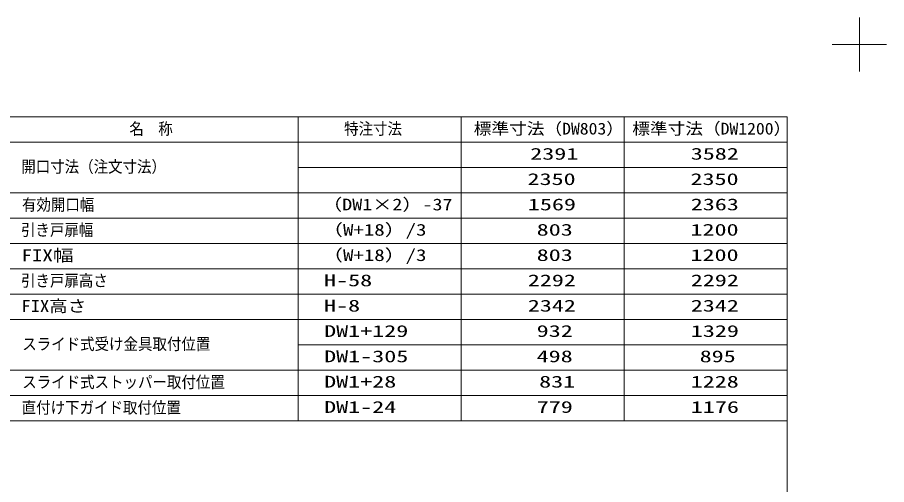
# Model space of a CAD drawing. Units: millimetres, scale not verified. Extents: x -6062 to 6062, y -3045 to 3045.
# Drawn here: x 87 to 2488, y 1753 to 3045 of the extents above; entities that cross this region are included whole.
import ezdxf
from ezdxf.enums import TextEntityAlignment as Align

# ---------------------------------------------------------------- set-up
doc = ezdxf.new("R2010")
doc.units = ezdxf.units.MM
doc.header["$LTSCALE"] = 20
doc.layers.add('0-5_1図面枠', color=7, linetype='Continuous', lineweight=9)
doc.styles.add('ＭＳ ゴシック', font='')
doc.styles.get('ＭＳ ゴシック').set_extended_font_data('MS Gothic')

# ---------------------------------------------------------------- blocks, each defined once
blk = doc.blocks.new('グループ-135')
at = {"layer": '0-5_1図面枠'}
for p, q in [((84000, 57900), (84000, 60900)), ((85500, 59400), (82500, 59400))]:
    blk.add_line(p, q, dxfattribs=at)
blk = doc.blocks.new('グループ-137')
at = {"layer": '0-5_1図面枠'}
blk.add_lwpolyline([(-80000, 55400), (80000, 55400), (80000, -55400), (-80000, -55400)], close=True, dxfattribs=at)
blk = doc.blocks.new('図面枠')
at = {"layer": '0-5_1図面枠'}
for name in ['グループ-135', 'グループ-137']:
    blk.add_blockref(name, (0, 0), dxfattribs=at)

msp = doc.modelspace()

# ---------------------------------------------------------------- linework, layer by layer
at = {"layer": '0-5_1図面枠'}
for p, q in [((862.5, 2770), (862.5, 1930)), ((1312.5, 2770), (1312.5, 1930)), ((1762.5, 2770), (1762.5, 1930)), ((2212.5, 2700), (-87.5, 2700)), ((2212.5, 2630), (862.5, 2630)), ((2212.5, 2560), (-87.5, 2560)), ((2212.5, 2490), (-87.5, 2490)), ((2212.5, 2420), (-87.5, 2420)), ((2212.5, 2420), (-87.5, 2420)), ((2212.5, 2350), (-87.5, 2350)), ((2212.5, 2350), (-87.5, 2350)), ((2212.5, 2280), (-87.5, 2280)), ((2212.5, 2280), (-87.5, 2280)), ((2212.5, 2210), (-87.5, 2210)), ((2212.5, 2140), (862.5, 2140)), ((2212.5, 2070), (-87.5, 2070)), ((2212.5, 2000), (-87.5, 2000))]:
    msp.add_line(p, q, dxfattribs=at)
msp.add_lwpolyline([(-87.5, 2770), (2212.5, 2770), (2212.5, 1930), (-87.5, 1930)], close=True, dxfattribs=at)

# ---------------------------------------------------------------- block references
at = {"layer": '0-5_1図面枠', "xscale": 0.05, "yscale": 0.05}
msp.add_blockref('図面枠', (-1787.5, 0), dxfattribs=at)

# ---------------------------------------------------------------- texts
at = {"layer": '0-5_1図面枠', "style": 'ＭＳ ゴシック'}
for s, width, p in [('名\u3000称', 0.9, (396.3, 2711.07)), ('特注寸法', 0.9, (989.42, 2711.15)), ('標準寸法（DW803）', 1.1, (1347.3, 2711.35)), ('標準寸法（DW1200）', 1.1, (1785, 2711.35)), ('2391', 1.5, (1503.37, 2641.74)), ('3582', 1.5, (1946.64, 2641.83)), ('開口寸法（注文寸法）', 0.9, (97.9, 2606.25)), ('2350', 1.5, (1495.86, 2571.74)), ('2350', 1.5, (1945.86, 2571.74)), ('有効開口幅', 0.9, (99.79, 2500.98)), ('（DW1×2）-37', 1.25, (928.67, 2501.64)), ('1569', 1.5, (1496.84, 2501.74)), ('2363', 1.5, (1946.64, 2501.83)), ('引き戸扉幅', 0.9, (97.12, 2431.35)), ('（W+18）/3', 1.3, (928.67, 2431.64)), ('803', 1.5, (1521.23, 2431.74)), ('1200', 1.5, (1945.86, 2431.74)), ('FIX幅', 1.3, (98.64, 2361.07)), ('（W+18）/3', 1.3, (928.67, 2361.64)), ('803', 1.5, (1521.23, 2361.74)), ('1200', 1.5, (1945.86, 2361.74)), ('引き戸扉高さ', 0.9, (97.12, 2291.17)), ('H-58', 1.5, (934.05, 2291.83)), ('2292', 1.5, (1496.64, 2291.83)), ('2292', 1.5, (1946.64, 2291.83)), ('FIX高さ', 1.15, (98.64, 2220.88)), ('H-8', 1.5, (934.05, 2221.83)), ('2342', 1.5, (1496.64, 2221.83)), ('2342', 1.5, (1946.64, 2221.83)), ('DW1+129', 1.5, (934.22, 2151.74)), ('932', 1.5, (1521.23, 2151.83)), ('1329', 1.5, (1946.84, 2151.74)), ('スライド式受け金具取付位置', 0.9, (100.57, 2115.97)), ('DW1-305', 1.5, (934.22, 2081.74)), ('498', 1.5, (1521.03, 2081.83)), ('895', 1.5, (1971.23, 2081.83)), ('スライド式ストッパー取付位置', 0.9, (100.57, 2010.78)), ('DW1+28', 1.5, (934.22, 2011.74)), ('831', 1.5, (1527.96, 2011.74)), ('1228', 1.5, (1946.43, 2011.74)), ('直付け下ガイド取付位置', 0.9, (99.05, 1940.2)), ('DW1-24', 1.5, (934.22, 1941.74)), ('779', 1.5, (1521.43, 1941.83)), ('1176', 1.5, (1946.84, 1941.74))]:
    msp.add_text(s, height=32.55, dxfattribs=dict(at, width=width)).set_placement(p, align=Align.BOTTOM_LEFT)

doc.saveas('drawing.dxf')
